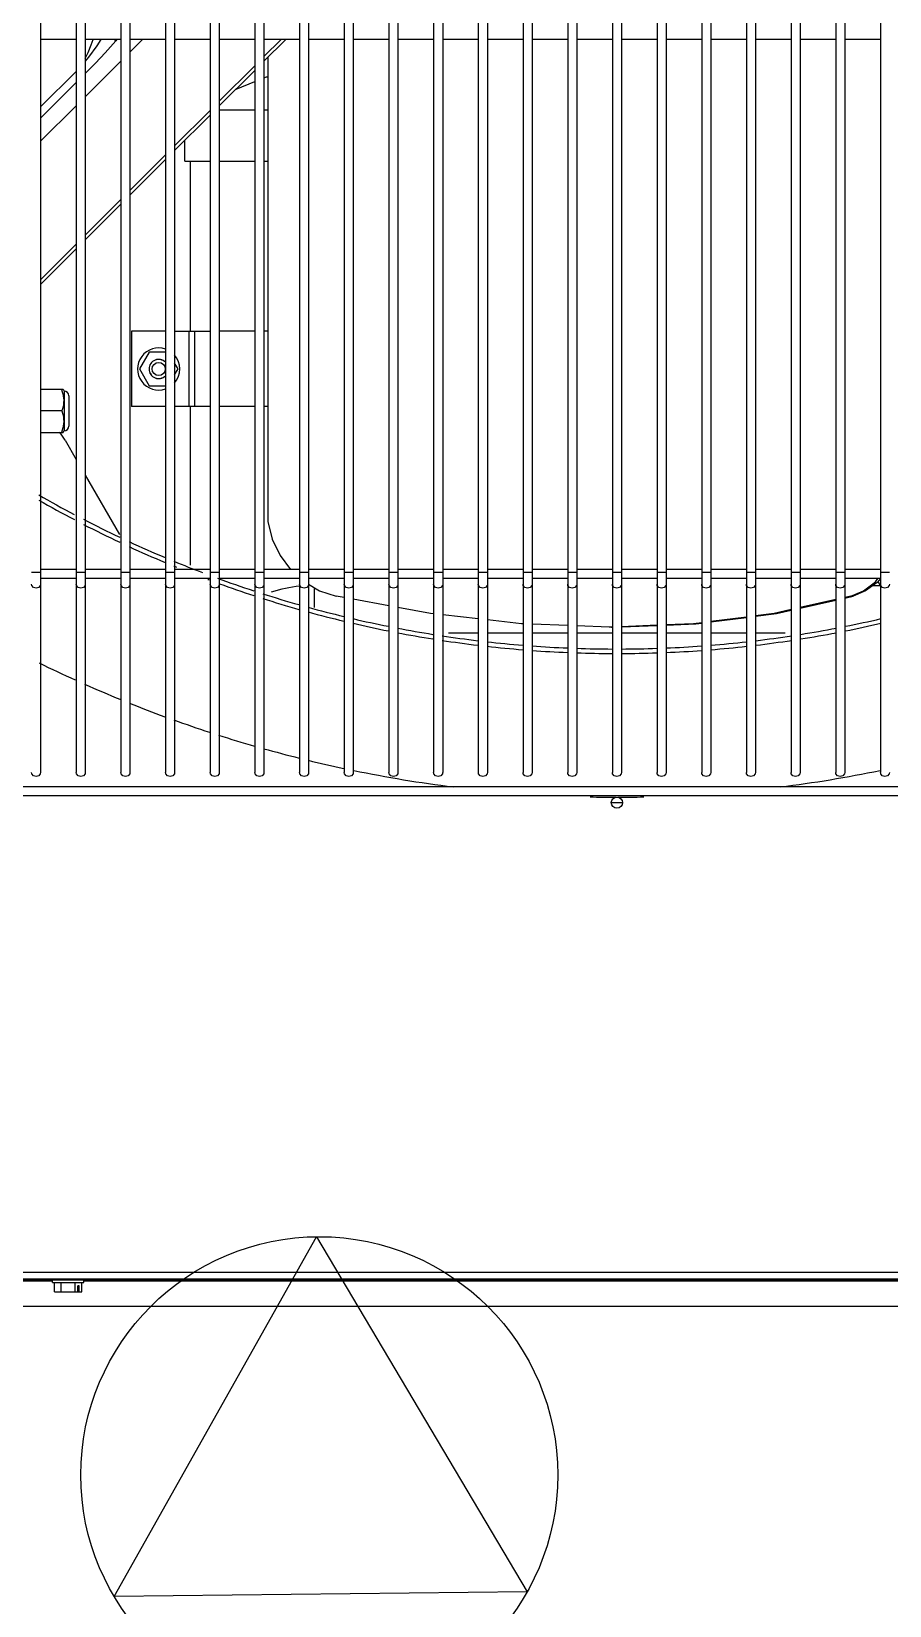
# Model space of a CAD drawing. Header units: metres. Extents: x -367 to 374, y -238 to 224.
# Drawn here: x 242.583 to 242.868, y 215.939 to 216.462 of the extents above; entities that cross this region are included whole.
import ezdxf
from ezdxf.enums import TextEntityAlignment as Align

# ---------------------------------------------------------------- set-up
doc = ezdxf.new("R2010")
doc.units = ezdxf.units.M
for name, color, linetype in [('ARCOND3', 3, 'Continuous'), ('ELE-ALIMENTADORES', 160, 'Continuous'), ('LA_BAU_BASES GERAIS_R00$0$ARQ-XREF-ATT', 8, 'Continuous'), ('LA_BAU_BASES GERAIS_R00$0$BASE', 253, 'Continuous'), ('LA_BAU_BASES GERAIS_R00$0$dutos', 31, 'Continuous')]:
    doc.layers.add(name, color=color, linetype=linetype)
doc.styles.add('LA_BAU_BASES GERAIS_R00$0$R60-125-RS', font='romans.shx', dxfattribs={"height": 0.19})
doc.styles.add('LA_BAU_BASES GERAIS_R00$0$R80-100-RS', font='romans.shx', dxfattribs={"height": 0.203})

# ---------------------------------------------------------------- blocks, each defined once
blk = doc.blocks.new('LA_BAU_BASES GERAIS_R00$0$A$C5BA41825')
at = {"layer": 'LA_BAU_BASES GERAIS_R00$0$dutos', "color": 251}
for p, q in [((-24.16357084344113, 39.12149266126528), (-24.16357084344113, 38.2755585557361)), ((-24.15175084344113, 39.12149266126528), (-24.15175084344113, 38.2755585557361)), ((-24.14875084344113, 39.12149266126528), (-24.14875084344113, 38.2755585557361)), ((-24.13693084344113, 39.12149266126528), (-24.13693084344113, 38.2755585557361)), ((-24.13393084344113, 39.12149266126528), (-24.13393084344113, 38.2755585557361)), ((-24.12211084344113, 39.12149266126528), (-24.12211084344113, 38.2755585557361)), ((-24.11911084344113, 39.12149266126528), (-24.11911084344113, 38.2755585557361)), ((-24.10729084344113, 39.12149266126528), (-24.10729084344113, 38.2755585557361)), ((-24.10429084344113, 39.12149266126528), (-24.10429084344113, 38.2755585557361)), ((-24.09247084344113, 39.12149266126528), (-24.09247084344113, 38.2755585557361)), ((-24.08947084344113, 39.12149266126528), (-24.08947084344113, 38.2755585557361)), ((-24.07765084344113, 39.12149266126528), (-24.07765084344113, 38.2755585557361)), ((-24.07465084344113, 39.12149266126528), (-24.07465084344113, 38.2755585557361)), ((-24.06283084344113, 39.12149266126528), (-24.06283084344113, 38.2755585557361)), ((-24.05983084344113, 39.12149266126528), (-24.05983084344113, 38.2755585557361)), ((-24.04801084344113, 39.12149266126528), (-24.04801084344113, 38.2755585557361)), ((-24.04501084344113, 39.12149266126528), (-24.04501084344113, 38.2755585557361)), ((-24.03319084344113, 39.12149266126528), (-24.03319084344113, 38.2755585557361)), ((-24.03019084344113, 39.12149266126528), (-24.03019084344113, 38.2755585557361)), ((-24.01837084344113, 39.12149266126528), (-24.01837084344113, 38.2755585557361)), ((-24.01537084344113, 39.12149266126528), (-24.01537084344113, 38.2755585557361)), ((-24.00355084344113, 39.12149266126528), (-24.00355084344113, 38.2755585557361)), ((-24.00055084344113, 39.12149266126528), (-24.00055084344113, 38.2755585557361)), ((-23.98873084344113, 39.12149266126528), (-23.98873084344113, 38.2755585557361)), ((-23.98573084344113, 39.12149266126528), (-23.98573084344113, 38.2755585557361)), ((-23.97391084344112, 39.12149266126528), (-23.97391084344112, 38.2755585557361)), ((-23.97091084344112, 39.12149266126528), (-23.97091084344112, 38.2755585557361)), ((-23.95909084344112, 39.12149266126528), (-23.95909084344112, 38.2755585557361)), ((-23.95609084344112, 39.12149266126528), (-23.95609084344112, 38.2755585557361)), ((-23.94427084344112, 39.12149266126528), (-23.94427084344112, 38.2755585557361)), ((-23.94127084344112, 39.12149266126528), (-23.94127084344112, 38.2755585557361)), ((-23.92945084344112, 39.12149266126528), (-23.92945084344112, 38.2755585557361)), ((-23.92645084344112, 39.12149266126528), (-23.92645084344112, 38.2755585557361)), ((-23.91463084344112, 39.12149266126528), (-23.91463084344112, 38.2755585557361)), ((-23.91163084344112, 39.12149266126528), (-23.91163084344112, 38.2755585557361)), ((-23.89981084344112, 39.12149266126528), (-23.89981084344112, 38.2755585557361)), ((-23.89681084344112, 39.12149266126528), (-23.89681084344112, 38.2755585557361)), ((-23.88499084344112, 39.12149266126528), (-23.88499084344112, 38.2755585557361)), ((-24.15175084344113, 38.51895567005283), (-24.16357084344113, 38.51895567005283)), ((-24.13693084344113, 38.51895567005283), (-24.14875084344113, 38.51895567005283)), ((-24.13862843684622, 38.51850251389908), (-24.13926820528585, 38.51895567005283)), ((-24.13831935757204, 38.51895567005283), (-24.13862843684622, 38.51850251389908)), ((-24.1381752806924, 38.51895567005283), (-24.13862843684622, 38.51850251389908)), ((-24.12972528069276, 38.51895567005283), (-24.13393084344113, 38.51475010730451)), ((-24.12211084344113, 38.51895567005283), (-24.13393084344113, 38.51895567005283)), ((-24.10729084344113, 38.51895567005283), (-24.11911084344113, 38.51895567005283)), ((-24.09247084344113, 38.51895567005283), (-24.10429084344113, 38.51895567005283)), ((-24.0837252806924, 38.51895567005283), (-24.08947084344113, 38.51321010730419)), ((-24.08217528069276, 38.51895567005283), (-24.08947084344113, 38.51166010730446)), ((-24.07765084344113, 38.51895567005283), (-24.08947084344113, 38.51895567005283)), ((-24.06283084344113, 38.51895567005283), (-24.07465084344113, 38.51895567005283)), ((-24.04801084344113, 38.51895567005283), (-24.05983084344113, 38.51895567005283)), ((-24.03319084344113, 38.51895567005283), (-24.04501084344113, 38.51895567005283)), ((-24.01837084344113, 38.51895567005283), (-24.03019084344113, 38.51895567005283)), ((-24.00355084344113, 38.51895567005283), (-24.01537084344113, 38.51895567005283)), ((-23.98873084344113, 38.51895567005283), (-24.00055084344113, 38.51895567005283)), ((-23.97391084344112, 38.51895567005283), (-23.98573084344113, 38.51895567005283)), ((-23.95909084344112, 38.51895567005283), (-23.97091084344112, 38.51895567005283)), ((-23.94427084344112, 38.51895567005283), (-23.95609084344112, 38.51895567005283)), ((-23.92945084344112, 38.51895567005283), (-23.94127084344112, 38.51895567005283)), ((-23.91463084344112, 38.51895567005283), (-23.92645084344112, 38.51895567005283)), ((-23.89981084344112, 38.51895567005283), (-23.91163084344112, 38.51895567005283)), ((-23.88499084344112, 38.51895567005283), (-23.89681084344112, 38.51895567005283)), ((-24.13693084344113, 38.51175010730447), (-24.14875084344113, 38.49993010730452)), ((-24.09247084344113, 38.51021010730415), (-24.10429084344113, 38.49839010730409)), ((-24.09247084344113, 38.50866010730454), (-24.10429084344113, 38.49684010730448)), ((-24.08820270216658, 38.5129282485791), (-24.08820270216658, 38.35890063319027)), ((-24.15175084344113, 38.50832602690195), (-24.16357084344113, 38.49650603068301)), ((-24.15175084344113, 38.50461129459325), (-24.16357084344113, 38.49279129735214)), ((-24.14842442423567, 38.50793771302199), (-24.14875084344113, 38.50826413829611)), ((-24.14842442423567, 38.50793771302199), (-24.14875084344113, 38.50761129389286)), ((-24.09866466413458, 38.50246628661102), (-24.09247084344113, 38.50498969504088)), ((-24.08947084344113, 38.50621191726373), (-24.08868003224404, 38.50653409960307)), ((-24.08868003224404, 38.50653409960307), (-24.08820270216658, 38.50653409960307)), ((-24.15175084344113, 38.49693010730448), (-24.16357084344113, 38.48511010730454)), ((-24.10729084344113, 38.49539010730416), (-24.11911084344113, 38.4835701073041)), ((-24.10729084344113, 38.49384010730455), (-24.11911084344113, 38.48202010730449)), ((-24.10429084344113, 38.49553409960345), (-24.09247084344113, 38.49553409960345)), ((-24.08947084344113, 38.49553409960345), (-24.08820270216658, 38.49553409960345)), ((-24.11568003224404, 38.47853409960271), (-24.11568003224404, 38.48545091850156)), ((-24.12211084344113, 38.48057010730417), (-24.13393084344113, 38.46875010730412)), ((-24.12211084344113, 38.47902010730445), (-24.13393084344113, 38.46720010730451)), ((-24.11568003224404, 38.47853409960271), (-24.10729084344113, 38.47853409960271)), ((-24.11378003224367, 38.42203409960337), (-24.11378003224367, 38.47853409960271)), ((-24.10429084344113, 38.47853409960271), (-24.09247084344113, 38.47853409960271)), ((-24.08947084344113, 38.47853409960271), (-24.08820270216658, 38.47853409960271)), ((-24.13693084344113, 38.46575010730419), (-24.14875084344113, 38.45393010730413)), ((-24.13693084344113, 38.46420010730446), (-24.14875084344113, 38.45238010730452)), ((-24.15175084344113, 38.45093010730409), (-24.16357084344113, 38.43911010730415)), ((-24.15175084344113, 38.44938010730448), (-24.16357084344113, 38.43756010730453)), ((-24.13338003224403, 38.42203409960337), (-24.13338003224403, 38.39703409960305)), ((-24.12211084344113, 38.42203409960337), (-24.13338003224403, 38.42203409960337)), ((-24.11911084344113, 38.42203409960337), (-24.10729084344113, 38.42203409960337)), ((-24.11435458101385, 38.42203409960337), (-24.11435458101385, 38.39703409960305)), ((-24.11252383314331, 38.42203409960337), (-24.11252383314331, 38.39703409960305)), ((-24.09247084344113, 38.42203409960337), (-24.10429084344113, 38.42203409960337)), ((-24.08820270216658, 38.42203409960337), (-24.08947084344113, 38.42203409960337)), ((-24.12758917311604, 38.41509059960345), (-24.1307950322444, 38.40953409960264)), ((-24.12211084344113, 38.41509059960345), (-24.12758917311604, 38.41509059960345)), ((-24.1307950322444, 38.40953409960264), (-24.12758917311604, 38.40397759960308)), ((-24.11796503224367, 38.40953409960264), (-24.11911084344113, 38.41152005708341)), ((-24.11911084344113, 38.40754814212301), (-24.11796503224367, 38.40953409960264)), ((-24.15609579995458, 38.40276917072777), (-24.16357084344113, 38.40276917072777)), ((-24.15610247028331, 38.40278080996416), (-24.15574934020585, 38.4021691707278)), ((-24.15574934020585, 38.40220917072816), (-24.15574934020585, 38.38902917072778)), ((-24.15419934020512, 38.40065908263546), (-24.15419934020512, 38.39057925882048)), ((-24.12758917311604, 38.40397759960308), (-24.12211084344113, 38.40397759960308)), ((-24.15649989555494, 38.3956191707274), (-24.16357084344113, 38.3956191707274)), ((-24.12211084344113, 38.39703409960305), (-24.13338003224403, 38.39703409960305)), ((-24.10729084344113, 38.39703409960305), (-24.11911084344113, 38.39703409960305)), ((-24.11378003224367, 38.34443995230595), (-24.11378003224367, 38.39703409960305)), ((-24.09247084344113, 38.39703409960305), (-24.10429084344113, 38.39703409960305)), ((-24.08820270216658, 38.39703409960305), (-24.08947084344113, 38.39703409960305)), ((-24.16357084344113, 38.38846917072817), (-24.15609579995458, 38.38846917072817)), ((-24.15610247028331, 38.38845753149178), (-24.15574934020585, 38.38906917072813)), ((-24.15544318847785, 38.38590130750958), (-24.15175084344113, 38.37950597830627)), ((-24.14875084344113, 38.37430982588342), (-24.13735630076295, 38.35457389903468)), ((-24.16357084344113, 38.34195567005281), (-24.16657084344113, 38.34195567005281)), ((-24.15175084344113, 38.34295567005324), (-24.16357084344113, 38.34295567005324)), ((-24.14875084344113, 38.34195567005281), (-24.15175084344113, 38.34195567005281)), ((-24.13693084344113, 38.34295567005324), (-24.14875084344113, 38.34295567005324)), ((-24.13393084344113, 38.34195567005281), (-24.13693084344113, 38.34195567005281)), ((-24.12211084344113, 38.34295567005324), (-24.13393084344113, 38.34295567005324)), ((-24.11911084344113, 38.34195567005281), (-24.12211084344113, 38.34195567005281)), ((-24.10729084344113, 38.34295567005324), (-24.11911084344113, 38.34295567005324)), ((-24.10429084344113, 38.34195567005281), (-24.10729084344113, 38.34195567005281)), ((-24.09247084344113, 38.34295567005324), (-24.10429084344113, 38.34295567005324)), ((-24.08947084344113, 38.34195567005281), (-24.09247084344113, 38.34195567005281)), ((-24.07765084344113, 38.34295567005324), (-24.08947084344113, 38.34295567005324)), ((-24.07465084344113, 38.34195567005281), (-24.07765084344113, 38.34195567005281)), ((-24.06283084344113, 38.34295567005324), (-24.07465084344113, 38.34295567005324)), ((-24.05983084344113, 38.34195567005281), (-24.06283084344113, 38.34195567005281)), ((-24.04801084344113, 38.34295567005324), (-24.05983084344113, 38.34295567005324)), ((-24.04501084344113, 38.34195567005281), (-24.04801084344113, 38.34195567005281)), ((-24.03319084344113, 38.34295567005324), (-24.04501084344113, 38.34295567005324)), ((-24.03019084344113, 38.34195567005281), (-24.03319084344113, 38.34195567005281)), ((-24.01837084344113, 38.34295567005324), (-24.03019084344113, 38.34295567005324)), ((-24.01537084344113, 38.34195567005281), (-24.01837084344113, 38.34195567005281)), ((-24.00355084344113, 38.34295567005324), (-24.01537084344113, 38.34295567005324)), ((-24.00055084344113, 38.34195567005281), (-24.00355084344113, 38.34195567005281)), ((-23.98873084344113, 38.34295567005324), (-24.00055084344113, 38.34295567005324)), ((-23.98573084344113, 38.34195567005281), (-23.98873084344113, 38.34195567005281)), ((-23.97391084344112, 38.34295567005324), (-23.98573084344113, 38.34295567005324)), ((-23.97091084344112, 38.34195567005281), (-23.97391084344112, 38.34195567005281)), ((-23.95909084344112, 38.34295567005324), (-23.97091084344112, 38.34295567005324)), ((-23.95609084344112, 38.34195567005281), (-23.95909084344112, 38.34195567005281)), ((-23.94427084344112, 38.34295567005324), (-23.95609084344112, 38.34295567005324)), ((-23.94127084344112, 38.34195567005281), (-23.94427084344112, 38.34195567005281)), ((-23.92945084344112, 38.34295567005324), (-23.94127084344112, 38.34295567005324)), ((-23.92645084344112, 38.34195567005281), (-23.92945084344112, 38.34195567005281)), ((-23.91463084344112, 38.34295567005324), (-23.92645084344112, 38.34295567005324)), ((-23.91163084344112, 38.34195567005281), (-23.91463084344112, 38.34195567005281)), ((-23.89981084344112, 38.34295567005324), (-23.91163084344112, 38.34295567005324)), ((-23.89681084344112, 38.34195567005281), (-23.89981084344112, 38.34195567005281)), ((-23.88499084344112, 38.34295567005324), (-23.89681084344112, 38.34295567005324)), ((-23.88199084344112, 38.34195567005281), (-23.88499084344112, 38.34195567005281)), ((-24.15175084344113, 38.3399556700532), (-24.16357084344113, 38.3399556700532)), ((-24.13693084344113, 38.3399556700532), (-24.14875084344113, 38.3399556700532)), ((-24.12211084344113, 38.3399556700532), (-24.13393084344113, 38.3399556700532)), ((-24.10729084344113, 38.3399556700532), (-24.11911084344113, 38.3399556700532)), ((-24.09247084344113, 38.3399556700532), (-24.10429084344113, 38.3399556700532)), ((-24.07765084344113, 38.3399556700532), (-24.08947084344113, 38.3399556700532)), ((-24.06283084344113, 38.3399556700532), (-24.07465084344113, 38.3399556700532)), ((-24.07285953793095, 38.33700487659758), (-24.07285953793095, 38.3303930457223)), ((-24.04801084344113, 38.3399556700532), (-24.05983084344113, 38.3399556700532)), ((-24.03319084344113, 38.3399556700532), (-24.04501084344113, 38.3399556700532)), ((-24.01837084344113, 38.3399556700532), (-24.03019084344113, 38.3399556700532)), ((-24.00355084344113, 38.3399556700532), (-24.01537084344113, 38.3399556700532)), ((-23.98873084344113, 38.3399556700532), (-24.00055084344113, 38.3399556700532)), ((-23.97391084344112, 38.3399556700532), (-23.98573084344113, 38.3399556700532)), ((-23.95909084344112, 38.3399556700532), (-23.97091084344112, 38.3399556700532)), ((-23.94427084344112, 38.3399556700532), (-23.95609084344112, 38.3399556700532)), ((-23.92945084344112, 38.3399556700532), (-23.94127084344112, 38.3399556700532)), ((-23.91463084344112, 38.3399556700532), (-23.92645084344112, 38.3399556700532)), ((-23.89981084344112, 38.3399556700532), (-23.91163084344112, 38.3399556700532)), ((-23.88499084344112, 38.3399556700532), (-23.89681084344112, 38.3399556700532)), ((-23.88744819392294, 38.33769734364591), (-23.88499084344112, 38.33769734364591)), ((-23.88668272109786, 38.3389281385696), (-23.88581960071858, 38.3399556700532)), ((-23.88586202295821, 38.33897303206413), (-23.88512550390549, 38.33769734364591)), ((-24.06283084344113, 38.33362639895836), (-24.06552059979822, 38.33412066510709)), ((-24.04801084344113, 38.33090309493218), (-24.05983084344113, 38.33307512283977)), ((-23.89981084344112, 38.33300185793394), (-23.91163084344112, 38.33033150721758)), ((-23.91163084344112, 38.33014783762962), (-23.89981084344112, 38.33281729070018)), ((-23.89485857230367, 38.33412066510709), (-23.89681084344112, 38.333679611923)), ((-23.89681084344112, 38.33349481686048), (-23.89403966669786, 38.33412066510709)), ((-23.89485857230367, 38.33412066510709), (-23.89403966669786, 38.33412066510709)), ((-24.01837084344113, 38.32657056180381), (-24.03019084344113, 38.32791439461539)), ((-23.92945084344112, 38.32719894806564), (-23.94127084344112, 38.3256795211696)), ((-23.94127084344112, 38.32557587572853), (-23.92945084344112, 38.32709501069724)), ((-24.02822806718185, 38.32189734364636), (-24.01837084344113, 38.32189734364636)), ((-24.01537084344113, 38.32189734364636), (-24.00355084344113, 38.32189734364636)), ((-23.98873084344113, 38.32434151532016), (-24.00055084344113, 38.3248056509143)), ((-24.00055084344113, 38.32189734364636), (-23.98873084344113, 38.32189734364636)), ((-23.97494677186695, 38.32380025658335), (-23.98573084344113, 38.32422371440737)), ((-23.98573084344113, 38.32189734364636), (-23.97391084344112, 38.32189734364636)), ((-23.97391084344112, 38.32384262629364), (-23.97494677186695, 38.32380025658335)), ((-23.97414303167458, 38.32380025658335), (-23.97391084344112, 38.32380975251726)), ((-23.95909084344112, 38.32444876768739), (-23.97091084344112, 38.3239653269809)), ((-23.97091084344112, 38.32393244521359), (-23.95909084344112, 38.32441585443974)), ((-23.97091084344112, 38.32189734364636), (-23.95909084344112, 38.32189734364636)), ((-23.95609084344112, 38.32189734364636), (-23.94427084344112, 38.32189734364636)), ((-23.94127084344112, 38.32189734364636), (-23.92945084344112, 38.32189734364636)), ((-23.92645084344112, 38.32189734364636), (-23.91659300868113, 38.32189734364636)), ((-24.37619764000586, 38.27095567005324), (-23.56860166169349, 38.27095567005324)), ((-24.37619764000586, 38.2679556700532), (-23.56860166169349, 38.2679556700532)), ((-23.97426053793167, 38.2656243645431), (-23.97056053793131, 38.2656243645431)), ((-28.5687384717088, 38.10750033014574), (-22.755, 38.10750033014574)), ((-23.36782953793094, 38.10962436454304), (-24.42982953793094, 38.10962436454304)), ((-23.37037953793094, 38.107074364543), (-24.42727953793094, 38.107074364543)), ((-24.15965953793131, 38.10678147132376), (-24.38415953793167, 38.10678147132376)), ((-24.15965953793131, 38.10628436454272), (-24.15965953793131, 38.107074364543)), ((-24.15965953793131, 38.10628436454272), (-24.1491595379313, 38.10628436454272)), ((-24.15898215206294, 38.10323436454303), (-24.15898215206294, 38.10628436454272)), ((-24.15669584499712, 38.10323436454303), (-24.15669584499712, 38.10628436454272)), ((-24.15212323086549, 38.10323436454303), (-24.15212323086549, 38.10628436454272)), ((-24.14983692379968, 38.10323436454303), (-24.14983692379968, 38.10628436454272)), ((-24.1491595379313, 38.10628436454272), (-24.1491595379313, 38.107074364543)), ((-23.47792953793094, 38.10678147132376), (-24.1491595379313, 38.10678147132376)), ((-24.15898215206294, 38.10323436454303), (-24.15212323086549, 38.10323436454303)), ((-24.15212323086549, 38.10323436454303), (-24.14983692379968, 38.10323436454303)), ((-24.1512300773324, 38.10323436454303), (-24.1512300773324, 38.10523436454264)), ((-24.15073007733276, 38.10523436454264), (-24.1512300773324, 38.10523436454264)), ((-24.15073007733276, 38.10323436454303), (-24.15073007733276, 38.10523436454264)), ((-23.37037953793094, 38.09829618994956), (-24.42727953793094, 38.09829618994956))]:
    blk.add_line(p, q, dxfattribs=at)
for points in [[(-24.14875084344113, 38.51261232046306), (-24.14781804728949, 38.51453697971067), (-24.14673689666076, 38.51711383267354), (-24.14607590147458, 38.51895567005283)], [(-24.14360277836622, 38.51895567005283), (-24.14494199555567, 38.51680471550344), (-24.14762255089531, 38.51306757041937), (-24.14875084344113, 38.51167908487901)], [(-24.13862843684622, 38.51850251389908), (-24.14212434031531, 38.5145315353052), (-24.14539033360258, 38.51103174275181), (-24.14842442423567, 38.50793771302199)], [(-24.15662156096185, 38.40276917072777), (-24.15636883002658, 38.40200492411282), (-24.15617234955494, 38.40128003345069), (-24.1560273379964, 38.40057360316746), (-24.15593393439058, 38.39987400757036), (-24.15589409574331, 38.39917557311617), (-24.1559092478084, 38.39847705917509), (-24.15597881486185, 38.39777825492672), (-24.15610078210585, 38.39707596451581), (-24.15627385545167, 38.39636142081213), (-24.15649989555494, 38.3956191707274)], [(-24.15649989555494, 38.3956191707274), (-24.15627389396295, 38.39487706108082), (-24.15610074978549, 38.39416222219575), (-24.15597875723022, 38.39345966702774), (-24.15590920514077, 38.3927605827223), (-24.15589411279858, 38.39206181311249), (-24.15593404640294, 38.39136316648194), (-24.15602754623676, 38.39066351574047), (-24.15617259754367, 38.38995727090412), (-24.15636900057822, 38.38923285189435), (-24.15662156096185, 38.38846917072817)], [(-24.08820270216658, 38.35890063319027), (-24.08671375996367, 38.35303862642229), (-24.08411403638076, 38.34760273020925), (-24.08063639162513, 38.34295567005324)], [(-24.16507084344113, 38.33675951762996), (-24.16595252131967, 38.33700761183172), (-24.16649742821567, 38.33765713088451), (-24.16657084344113, 38.33805855573542)], [(-24.16357084344113, 38.33805855573542), (-24.16364425866658, 38.33765713088451), (-24.16418916556258, 38.33700761183172), (-24.16507084344113, 38.33675951762996)], [(-24.15025084344113, 38.33675951762996), (-24.15113252131967, 38.33700761183172), (-24.15167742821567, 38.33765713088451), (-24.15175084344113, 38.33805855573542)], [(-24.14875084344113, 38.33805855573542), (-24.14882425866658, 38.33765713088451), (-24.14936916556258, 38.33700761183172), (-24.15025084344113, 38.33675951762996)], [(-24.13543084344113, 38.33675951762996), (-24.13631252131967, 38.33700761183172), (-24.13685742821567, 38.33765713088451), (-24.13693084344113, 38.33805855573542)], [(-24.13393084344113, 38.33805855573542), (-24.13400425866658, 38.33765713088451), (-24.13454916556258, 38.33700761183172), (-24.13543084344113, 38.33675951762996)], [(-24.12061084344113, 38.33675951762996), (-24.12149252131967, 38.33700761183172), (-24.12203742821567, 38.33765713088451), (-24.12211084344113, 38.33805855573542)], [(-24.11911084344113, 38.33805855573542), (-24.11918425866658, 38.33765713088451), (-24.11972916556258, 38.33700761183172), (-24.12061084344113, 38.33675951762996)], [(-24.10579084344113, 38.33675951762996), (-24.10667252131967, 38.33700761183172), (-24.10721742821567, 38.33765713088451), (-24.10729084344113, 38.33805855573542)], [(-24.10429084344113, 38.33805855573542), (-24.10436425866658, 38.33765713088451), (-24.10490916556258, 38.33700761183172), (-24.10579084344113, 38.33675951762996)], [(-24.09097084344113, 38.33675951762996), (-24.09185252131967, 38.33700761183172), (-24.09239742821567, 38.33765713088451), (-24.09247084344113, 38.33805855573542)], [(-24.08947084344113, 38.33805855573542), (-24.08954425866658, 38.33765713088451), (-24.09008916556258, 38.33700761183172), (-24.09097084344113, 38.33675951762996)], [(-24.07615084344113, 38.33675951762996), (-24.07703252131967, 38.33700761183172), (-24.07757742821567, 38.33765713088451), (-24.07765084344113, 38.33805855573542)], [(-24.07465084344113, 38.33805855573542), (-24.07472425866658, 38.33765713088451), (-24.07526916556258, 38.33700761183172), (-24.07615084344113, 38.33675951762996)], [(-24.0746559013844, 38.33804986095981), (-24.07103284641931, 38.33594224973399), (-24.06552059979822, 38.33412066510709)], [(-24.06133084344113, 38.33675951762996), (-24.06221252131967, 38.33700761183172), (-24.06275742821567, 38.33765713088451), (-24.06283084344113, 38.33805855573542)], [(-24.05983084344113, 38.33805855573542), (-24.05990425866658, 38.33765713088451), (-24.06044916556258, 38.33700761183172), (-24.06133084344113, 38.33675951762996)], [(-24.04651084344113, 38.33675951762996), (-24.04739252131967, 38.33700761183172), (-24.04793742821567, 38.33765713088451), (-24.04801084344113, 38.33805855573542)], [(-24.04501084344113, 38.33805855573542), (-24.04508425866658, 38.33765713088451), (-24.04562916556258, 38.33700761183172), (-24.04651084344113, 38.33675951762996)], [(-24.03169084344113, 38.33675951762996), (-24.03257252131967, 38.33700761183172), (-24.03311742821567, 38.33765713088451), (-24.03319084344113, 38.33805855573542)], [(-24.03019084344113, 38.33805855573542), (-24.03026425866658, 38.33765713088451), (-24.03080916556258, 38.33700761183172), (-24.03169084344113, 38.33675951762996)], [(-24.01687084344113, 38.33675951762996), (-24.01775252131967, 38.33700761183172), (-24.01829742821567, 38.33765713088451), (-24.01837084344113, 38.33805855573542)], [(-24.01537084344113, 38.33805855573542), (-24.01544425866658, 38.33765713088451), (-24.01598916556258, 38.33700761183172), (-24.01687084344113, 38.33675951762996)], [(-24.00205084344113, 38.33675951762996), (-24.00293252131967, 38.33700761183172), (-24.00347742821567, 38.33765713088451), (-24.00355084344113, 38.33805855573542)], [(-24.00055084344113, 38.33805855573542), (-24.00062425866658, 38.33765713088451), (-24.00116916556258, 38.33700761183172), (-24.00205084344113, 38.33675951762996)], [(-23.98723084344113, 38.33675951762996), (-23.98811252131967, 38.33700761183172), (-23.98865742821567, 38.33765713088451), (-23.98873084344113, 38.33805855573542)], [(-23.98573084344113, 38.33805855573542), (-23.98580425866658, 38.33765713088451), (-23.98634916556258, 38.33700761183172), (-23.98723084344113, 38.33675951762996)], [(-23.97241084344112, 38.33675951762996), (-23.97329252131967, 38.33700761183172), (-23.97383742821567, 38.33765713088451), (-23.97391084344112, 38.33805855573542)], [(-23.97091084344112, 38.33805855573542), (-23.97098425866658, 38.33765713088451), (-23.97152916556258, 38.33700761183172), (-23.97241084344112, 38.33675951762996)], [(-23.95759084344112, 38.33675951762996), (-23.95847252131967, 38.33700761183172), (-23.95901742821567, 38.33765713088451), (-23.95909084344112, 38.33805855573542)], [(-23.95609084344112, 38.33805855573542), (-23.95616425866658, 38.33765713088451), (-23.95670916556258, 38.33700761183172), (-23.95759084344112, 38.33675951762996)], [(-23.94277084344112, 38.33675951762996), (-23.94365252131967, 38.33700761183172), (-23.94419742821567, 38.33765713088451), (-23.94427084344112, 38.33805855573542)], [(-23.94127084344112, 38.33805855573542), (-23.94134425866658, 38.33765713088451), (-23.94188916556258, 38.33700761183172), (-23.94277084344112, 38.33675951762996)], [(-23.92795084344112, 38.33675951762996), (-23.92883252131967, 38.33700761183172), (-23.92937742821567, 38.33765713088451), (-23.92945084344112, 38.33805855573542)], [(-23.92645084344112, 38.33805855573542), (-23.92652425866658, 38.33765713088451), (-23.92706916556258, 38.33700761183172), (-23.92795084344112, 38.33675951762996)], [(-23.91313084344112, 38.33675951762996), (-23.91401252131967, 38.33700761183172), (-23.91455742821567, 38.33765713088451), (-23.91463084344112, 38.33805855573542)], [(-23.91163084344112, 38.33805855573542), (-23.91170425866658, 38.33765713088451), (-23.91224916556258, 38.33700761183172), (-23.91313084344112, 38.33675951762996)], [(-23.89831084344113, 38.33675951762996), (-23.89919252131967, 38.33700761183172), (-23.89973742821567, 38.33765713088451), (-23.89981084344112, 38.33805855573542)], [(-23.89681084344112, 38.33805855573542), (-23.89688425866658, 38.33765713088451), (-23.89742916556258, 38.33700761183172), (-23.89831084344113, 38.33675951762996)], [(-23.89485857230367, 38.33412066510709), (-23.89059384786876, 38.33594297750562), (-23.88668272109786, 38.3389281385696)], [(-23.88499084344112, 38.33997610899542), (-23.88609227413203, 38.33870792064045), (-23.88990455011204, 38.33586660330923), (-23.89403966669786, 38.33412066510709)], [(-23.88349084344113, 38.33675951762996), (-23.88437252131967, 38.33700761183172), (-23.88491742821567, 38.33765713088451), (-23.88499084344112, 38.33805855573542)], [(-23.88199084344112, 38.33805855573542), (-23.88206425866658, 38.33765713088451), (-23.88260916556258, 38.33700761183172), (-23.88349084344113, 38.33675951762996)], [(-24.03319084344113, 38.32825546893321), (-24.0342709202084, 38.32837826441619), (-24.04501084344113, 38.3303518188136)], [(-24.00355084344113, 38.32492345182709), (-24.00405870265967, 38.32494339392008), (-24.01537084344113, 38.32622948748599)], [(-23.91463084344112, 38.32965375322851), (-23.92027664754876, 38.32837826447724), (-23.92645084344112, 38.32758458940918)], [(-23.92645084344112, 38.32748057794845), (-23.91946644054767, 38.32837823028922), (-23.91463084344112, 38.32947031146921)], [(-23.94427084344112, 38.32529387982481), (-23.94699736065603, 38.32494339390382), (-23.95609084344112, 38.32457146837464)], [(-23.95609084344112, 38.32453854713617), (-23.94619212619422, 38.32494338057506), (-23.94427084344112, 38.32519030847834)], [(-24.16507084344113, 38.27425951762962), (-24.16595252131967, 38.27450761183138), (-24.16649742821567, 38.27515713088519), (-24.16656554157713, 38.2755585557361)], [(-24.16357614530512, 38.2755585557361), (-24.16364425866658, 38.27515713088519), (-24.16418916556258, 38.27450761183138), (-24.16507084344113, 38.27425951762962)], [(-24.15025084344113, 38.27425951762962), (-24.15113252131967, 38.27450761183138), (-24.15167742821567, 38.27515713088519), (-24.15174554157713, 38.2755585557361)], [(-24.14875614530513, 38.2755585557361), (-24.14882425866658, 38.27515713088519), (-24.14936916556258, 38.27450761183138), (-24.15025084344113, 38.27425951762962)], [(-24.13543084344113, 38.27425951762962), (-24.13631252131967, 38.27450761183138), (-24.13685742821567, 38.27515713088519), (-24.13692554157713, 38.2755585557361)], [(-24.13393614530513, 38.2755585557361), (-24.13400425866658, 38.27515713088519), (-24.13454916556258, 38.27450761183138), (-24.13543084344113, 38.27425951762962)], [(-24.12061084344113, 38.27425951762962), (-24.12149252131967, 38.27450761183138), (-24.12203742821567, 38.27515713088519), (-24.12210554157713, 38.2755585557361)], [(-24.11911614530513, 38.2755585557361), (-24.11918425866658, 38.27515713088519), (-24.11972916556258, 38.27450761183138), (-24.12061084344113, 38.27425951762962)], [(-24.10579084344113, 38.27425951762962), (-24.10667252131967, 38.27450761183138), (-24.10721742821567, 38.27515713088519), (-24.10728554157713, 38.2755585557361)], [(-24.10429614530513, 38.2755585557361), (-24.10436425866658, 38.27515713088519), (-24.10490916556258, 38.27450761183138), (-24.10579084344113, 38.27425951762962)], [(-24.09097084344113, 38.27425951762962), (-24.09185252131967, 38.27450761183138), (-24.09239742821567, 38.27515713088519), (-24.09246554157713, 38.2755585557361)], [(-24.08947614530513, 38.2755585557361), (-24.08954425866658, 38.27515713088519), (-24.09008916556258, 38.27450761183138), (-24.09097084344113, 38.27425951762962)], [(-24.07615084344113, 38.27425951762962), (-24.07703252131967, 38.27450761183138), (-24.07757742821567, 38.27515713088519), (-24.07764554157713, 38.2755585557361)], [(-24.07465614530513, 38.2755585557361), (-24.07472425866658, 38.27515713088519), (-24.07526916556258, 38.27450761183138), (-24.07615084344113, 38.27425951762962)], [(-24.06133084344113, 38.27425951762962), (-24.06221252131967, 38.27450761183138), (-24.06275742821567, 38.27515713088519), (-24.06282554157713, 38.2755585557361)], [(-24.05983614530513, 38.2755585557361), (-24.05990425866658, 38.27515713088519), (-24.06044916556258, 38.27450761183138), (-24.06133084344113, 38.27425951762962)], [(-24.04651084344113, 38.27425951762962), (-24.04739252131967, 38.27450761183138), (-24.04793742821567, 38.27515713088519), (-24.04800554157713, 38.2755585557361)], [(-24.04501614530513, 38.2755585557361), (-24.04508425866658, 38.27515713088519), (-24.04562916556258, 38.27450761183138), (-24.04651084344113, 38.27425951762962)], [(-24.03169084344113, 38.27425951762962), (-24.03257252131967, 38.27450761183138), (-24.03311742821567, 38.27515713088519), (-24.03318554157713, 38.2755585557361)], [(-24.03019614530513, 38.2755585557361), (-24.03026425866658, 38.27515713088519), (-24.03080916556258, 38.27450761183138), (-24.03169084344113, 38.27425951762962)], [(-24.01687084344113, 38.27425951762962), (-24.01775252131967, 38.27450761183138), (-24.01829742821567, 38.27515713088519), (-24.01836554157713, 38.2755585557361)], [(-24.01537614530513, 38.2755585557361), (-24.01544425866658, 38.27515713088519), (-24.01598916556258, 38.27450761183138), (-24.01687084344113, 38.27425951762962)], [(-24.00205084344113, 38.27425951762962), (-24.00293252131967, 38.27450761183138), (-24.00347742821567, 38.27515713088519), (-24.00354554157713, 38.2755585557361)], [(-24.00055614530513, 38.2755585557361), (-24.00062425866658, 38.27515713088519), (-24.00116916556258, 38.27450761183138), (-24.00205084344113, 38.27425951762962)], [(-23.98723084344113, 38.27425951762962), (-23.98811252131967, 38.27450761183138), (-23.98865742821567, 38.27515713088519), (-23.98872554157713, 38.2755585557361)], [(-23.98573614530513, 38.2755585557361), (-23.98580425866658, 38.27515713088519), (-23.98634916556258, 38.27450761183138), (-23.98723084344113, 38.27425951762962)], [(-23.97241084344112, 38.27425951762962), (-23.97329252131967, 38.27450761183138), (-23.97383742821567, 38.27515713088519), (-23.97390554157712, 38.2755585557361)], [(-23.97091614530513, 38.2755585557361), (-23.97098425866658, 38.27515713088519), (-23.97152916556258, 38.27450761183138), (-23.97241084344112, 38.27425951762962)], [(-23.95759084344112, 38.27425951762962), (-23.95847252131967, 38.27450761183138), (-23.95901742821567, 38.27515713088519), (-23.95908554157712, 38.2755585557361)], [(-23.95609614530512, 38.2755585557361), (-23.95616425866658, 38.27515713088519), (-23.95670916556258, 38.27450761183138), (-23.95759084344112, 38.27425951762962)], [(-23.94277084344112, 38.27425951762962), (-23.94365252131967, 38.27450761183138), (-23.94419742821567, 38.27515713088519), (-23.94426554157712, 38.2755585557361)], [(-23.94127614530512, 38.2755585557361), (-23.94134425866658, 38.27515713088519), (-23.94188916556258, 38.27450761183138), (-23.94277084344112, 38.27425951762962)], [(-23.92795084344112, 38.27425951762962), (-23.92883252131967, 38.27450761183138), (-23.92937742821567, 38.27515713088519), (-23.92944554157712, 38.2755585557361)], [(-23.92645614530512, 38.2755585557361), (-23.92652425866658, 38.27515713088519), (-23.92706916556258, 38.27450761183138), (-23.92795084344112, 38.27425951762962)], [(-23.91313084344112, 38.27425951762962), (-23.91401252131967, 38.27450761183138), (-23.91455742821567, 38.27515713088519), (-23.91462554157713, 38.2755585557361)], [(-23.91163614530512, 38.2755585557361), (-23.91170425866658, 38.27515713088519), (-23.91224916556258, 38.27450761183138), (-23.91313084344112, 38.27425951762962)], [(-23.89831084344113, 38.27425951762962), (-23.89919252131967, 38.27450761183138), (-23.89973742821567, 38.27515713088519), (-23.89980554157713, 38.2755585557361)], [(-23.89681614530512, 38.2755585557361), (-23.89688425866658, 38.27515713088519), (-23.89742916556258, 38.27450761183138), (-23.89831084344113, 38.27425951762962)], [(-23.88349084344113, 38.27425951762962), (-23.88437252131967, 38.27450761183138), (-23.88491742821567, 38.27515713088519), (-23.88498554157713, 38.2755585557361)], [(-23.88199614530513, 38.2755585557361), (-23.88206425866658, 38.27515713088519), (-23.88260916556258, 38.27450761183138), (-23.88349084344113, 38.27425951762962)]]:
    blk.add_lwpolyline(points, dxfattribs=at)
for centre, radius in [((-24.12438003224403, 38.40953409960264), 0.002174999999999999), ((-23.97241053793095, 38.26557436454345), 0.001849999999636363)]:
    blk.add_circle(centre, radius, dxfattribs=at)
for centre, radius, start, end in [((-24.12438003224403, 38.40953409960264), 0.007000000000363635, 71.04126250141974, 288.9587374985803), ((-24.12438003224403, 38.40953409960264), 0.003199999999636362, 44.67559100185172, 315.3244089981483), ((-24.12438003224403, 38.40953409960264), 0.003175000000363635, 44.31264448617705, 315.6873555138229), ((-24.12438003224403, 38.40953409960264), 0.007000000000363635, 318.8476985057141, 41.15230149428589), ((-24.15574934020585, 38.40065917072741), 0.001549999999636363, 0, 90), ((-24.17449574736113, 38.37490130750996), 0.02200000000036363, 29.99999999942039, 38.45368664922565), ((-24.15574934020585, 38.39057917072739), 0.001549999999636363, 270, 0), ((-23.97241053793095, 38.70157436454269), 0.3850000000003635, 240.1308483526246, 242.1336603262025), ((-23.97241053793095, 38.70157436454269), 0.3864947102519999, 240.2561111506694, 242.251179761403), ((-23.97241053793095, 38.70157436454269), 0.3850000000003635, 242.6419773949281, 244.6444858526054), ((-23.97241053793095, 38.70157436454269), 0.3864947102519999, 242.7575272326258, 244.7522611515999), ((-23.97241053793095, 38.70157436454269), 0.3850000000003635, 245.1526335145114, 247.096336127603), ((-23.97241053793095, 38.70157436454269), 0.3864947102519999, 245.2584323735019, 247.1875632236372), ((-23.97241053793095, 38.70157436454269), 0.3864947102519999, 247.6584359686308, 247.7904610756523), ((-23.97241053793095, 38.70157436454269), 0.3850000000003635, 247.5690447699752, 249.0900881199769), ((-23.97241053793095, 38.70157436454269), 0.3864947102519999, 249.4498209523138, 249.5133396128464), ((-23.97241053793095, 38.70157436454269), 0.3850000000003635, 249.8663296384453, 251.7654264468595), ((-23.97241053793095, 38.70157436454269), 0.3864947102519999, 250.0587006155077, 251.8385551126102), ((-24.07285953793095, 38.29179734364595), 0.04589999999999998, 95.91736876599927, 108.0157840899021), ((-23.97241053793095, 38.70157436454269), 0.3850000000003635, 252.2379188378371, 254.0995700499647), ((-23.97241053793095, 38.70157436454269), 0.3864947102519999, 252.3092198601978, 254.1636754751694), ((-23.97241053793095, 38.70157436454269), 0.3850000000003635, 254.5720973901485, 256.4074588981149), ((-23.97241053793095, 38.70157436454269), 0.3864947102519999, 254.6343776505616, 256.4602741716335), ((-23.97241053793095, 38.70157436454269), 0.3850000000003635, 256.8605617551362, 258.6457216051311), ((-23.97241053793095, 38.70157436454269), 0.3850000000003635, 281.3541861145526, 283.1393459603041), ((-23.97241053793095, 38.70157436454269), 0.3864947102519999, 256.9116235435296, 258.6898778201463), ((-23.97241053793095, 38.70157436454269), 0.3864947102519999, 259.1412078046349, 260.9195057157829), ((-23.97241053793095, 38.70157436454269), 0.3850000000003635, 259.0988036130049, 260.8840027406717), ((-23.97241053793095, 38.70157436454269), 0.3850000000003635, 261.3371255361993, 263.1226068002152), ((-23.97241053793095, 38.70157436454269), 0.3850000000003635, 276.8773008926132, 278.6627821733397), ((-23.97241053793095, 38.70157436454269), 0.3850000000003635, 279.115904972496, 280.9011041063442), ((-23.97241053793095, 38.70157436454269), 0.3864947102519999, 279.0804023536703, 280.8587002719604), ((-23.97241053793095, 38.70157436454269), 0.3864947102519999, 281.3100302557358, 283.0882845295219), ((-23.97241053793095, 38.70157436454269), 0.3864947102519999, 261.3708772377559, 263.1494588345823), ((-23.97241053793095, 38.70157436454269), 0.3850000000003635, 263.5758320236322, 265.3603582560209), ((-23.97241053793095, 38.70157436454269), 0.3864947102519999, 263.600932820329, 265.3782934880456), ((-23.97241053793095, 38.70157436454269), 0.3864947102519999, 265.8233722525369, 267.5774270909167), ((-23.97241053793095, 38.70157436454269), 0.3850000000003635, 265.8071629035883, 267.568022919954), ((-23.97241053793095, 38.70157436454269), 0.3864947102519999, 268.0227049004623, 269.7772825678369), ((-23.97241053793095, 38.70157436454269), 0.3850000000003635, 268.0150289402701, 269.7764178985331), ((-23.97241053793095, 38.70157436454269), 0.3850000000003635, 270.2234910447895, 271.9848800139891), ((-23.97241053793095, 38.70157436454269), 0.3864947102519999, 270.2226267275574, 271.9772044058241), ((-23.97241053793095, 38.70157436454269), 0.3850000000003635, 272.4318860396981, 274.1927460885337), ((-23.97241053793095, 38.70157436454269), 0.3864947102519999, 272.4224822207293, 274.1765370912508), ((-23.97241053793095, 38.70157436454269), 0.3850000000003635, 274.6395507474725, 276.4240756634788), ((-23.97241053793095, 38.70157436454269), 0.3864947102519999, 274.6216158664976, 276.3989752231344), ((-23.97241053793095, 38.70157436454269), 0.3864947102519999, 276.8504492155371, 278.6290308290308), ((-23.97241053793095, 38.70157436454269), 0.4341807889319999, 243.8183976850725, 245.5605378107997), ((-23.97241053793095, 38.70157436454269), 0.4341807889319999, 246.0022928427514, 247.7273011368192), ((-23.97241053793095, 38.70157436454269), 0.4341807889319999, 248.1449130068333, 249.7930519110873), ((-23.97241053793095, 38.70157436454269), 0.4341807889319999, 250.2118426812934, 251.862493672457), ((-23.97241053793095, 38.70157436454269), 0.4341807889319999, 252.2813785467096, 253.930256226606), ((-23.97241053793095, 38.70157436454269), 0.4341807889319999, 254.348148079395, 255.9586963357688), ((-23.97241053793095, 38.70157436454269), 0.4341807889319999, 256.3624303328584, 257.9550224036369), ((-23.97241053793095, 38.70157436454269), 0.4341807889319999, 258.4024894634982, 262.831337444054), ((-23.97241053793095, 38.70157436454269), 0.4341807889319999, 277.1686585929254, 281.5974314590543), ((-23.97241053793095, 38.70157436454269), 0.4341807889319999, 268.826917779482, 269.9557383337873), ((-23.97241053793095, 38.70157436454269), 0.4341807889319999, 270.0442616662127, 271.173081711062)]:
    blk.add_arc(centre, radius, start, end, dxfattribs=at)
blk = doc.blocks.new('LA_BAU_BASES GERAIS_R00')
at = {"layer": 'LA_BAU_BASES GERAIS_R00$0$ARQ-XREF-ATT'}
blk.add_blockref('LA_BAU_BASES GERAIS_R00$0$A$C5BA41825', (266.75, 177.9399999999999), dxfattribs=at)
at = {"layer": 'LA_BAU_BASES GERAIS_R00$0$BASE', "style": 'LA_BAU_BASES GERAIS_R00$0$R60-125-RS'}
for p in [(242.7815727361595, 218.919159373358), (358.6365727361596, 192.964159373358)]:
    blk.add_attdef('S', text='', height=0.19, rotation=90, dxfattribs=at).set_placement(p, align=Align.MIDDLE_CENTER)
at = {"layer": 'LA_BAU_BASES GERAIS_R00$0$BASE', "style": 'LA_BAU_BASES GERAIS_R00$0$R80-100-RS'}
blk.add_attdef('ACESSO', text='', height=0.203, dxfattribs=at).set_placement((365.922255870473, 191.9868442639211), align=Align.TOP_CENTER)
at = {"layer": 'LA_BAU_BASES GERAIS_R00$0$BASE', "style": 'LA_BAU_BASES GERAIS_R00$0$R60-125-RS'}
blk.add_attdef('S', text='', height=0.19, dxfattribs=at).set_placement((266.114159373358, 180.9134272638404), align=Align.MIDDLE_CENTER)
blk = doc.blocks.new('A$C04634F56')
at = {"layer": 'ARCOND3', "color": 10}
blk.add_lwpolyline([(1.250000806235221, 0.3349359409686485), (1.250000806235221, 4.665062959890861), (5.000000806235221, 2.499999450428845)], close=True, dxfattribs=at)
blk.add_circle((2.500000806235221, 2.499999450428845), 2.5, dxfattribs=at)

msp = doc.modelspace()

# ---------------------------------------------------------------- block references
at = {"layer": 'ELE-ALIMENTADORES', "color": 2}
msp.add_blockref('LA_BAU_BASES GERAIS_R00', (0, 0), dxfattribs=at)
at = {"layer": 'ELE-ALIMENTADORES', "color": 10, "xscale": 0.03164062500005537, "yscale": 0.03164062499990905, "zscale": 0.03164062500000001, "rotation": 90.65785974737645}
msp.add_blockref('A$C04634F56', (242.7588932761117, 215.904210810959), dxfattribs=at)

doc.saveas('drawing.dxf')
